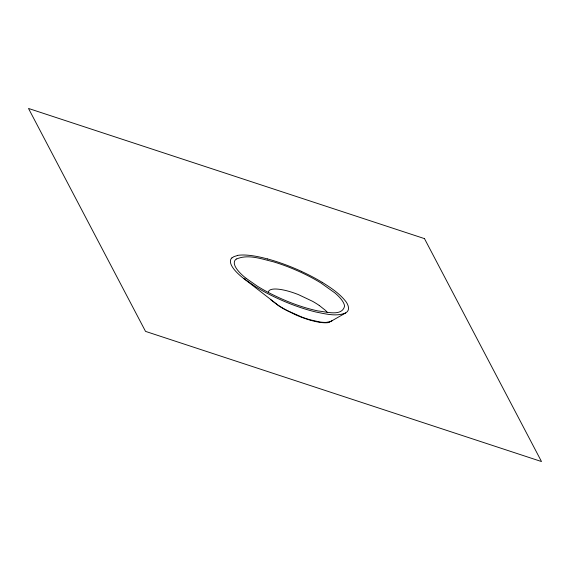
<?xml version="1.0" encoding="UTF-8"?>
<svg xmlns="http://www.w3.org/2000/svg" width="570" height="570" viewBox="0 0 570 570"><rect width="100%" height="100%" fill="white"/><g stroke="black" fill="none" stroke-linecap="round" stroke-linejoin="round"><path stroke-width="0.85" d="M332.224 320.625L328.762 322.413M231.983 257.925L233.885 256.635L237.498 255.503M236.429 259.036C248.128 253.907 261.452 258.937 273.18 261.744C284.423 265.107 295.346 269.517 305.876 274.683A59.708 17.257 24.3 0 1 320.903 282.962L334.896 292.93A50.417 14.571 24.3 0 1 339.2 296.984A51.72 14.948 24.3 0 1 344.572 306.197C341.915 316.927 325.926 311.591 318.167 310.978C301.338 307.394 285.185 301.046 269.874 293.265A60.449 17.471 24.3 0 1 257.533 286.29L245.919 278.189M231.847 257.861A55.233 15.967 24.3 0 0 243.59 278.424L278.153 305.242A37.086 10.716 24.3 0 0 287.686 310.793L301.979 317.12A40.684 11.756 24.3 0 0 309.745 319.699L319.642 321.95A38.56 11.144 24.3 0 0 326.268 322.385L330.586 321.551L345.705 312.923C350.792 310.258 348.035 303.839 345.107 300.597C338.858 292.98 330.458 287.501 322.185 282.328M345.705 312.923C336.25 316.906 325.555 313.856 315.937 312.025C299.528 308.014 283.725 301.744 268.691 294.084A64.823 18.739 24.3 0 1 255.83 286.853L243.597 278.424M319.243 305.456L325.37 310.294A33.153 9.583 24.3 0 1 327.123 312.139L327.358 312.403M270.921 299.898L278.652 305.769A37.328 10.787 24.3 0 0 284.238 309.161L295.467 314.754A37.805 10.93 24.3 0 0 328.926 322.513M245.898 278.181A51.492 14.884 24.3 0 1 236.322 258.98M237.384 255.431A65.407 18.903 24.3 0 1 267.594 258.994M267.551 258.944A70.367 20.342 24.3 0 1 301.323 271.313M301.309 271.341A65.051 18.803 24.3 0 1 322.185 282.328M268.349 292.46A30.972 8.949 24.3 0 1 273.522 289.083L274.854 289.004A34.706 10.032 24.3 0 1 284.743 290.28A33.11 9.569 24.3 0 1 288.007 291.099L290.272 291.755A36.345 10.502 24.3 0 1 298.445 294.619L312.581 301.316A34.264 9.904 24.3 0 1 319.243 305.456M424.472 238.616L28.5 108.45L145.528 331.384L541.5 461.55L424.472 238.616"/></g></svg>
